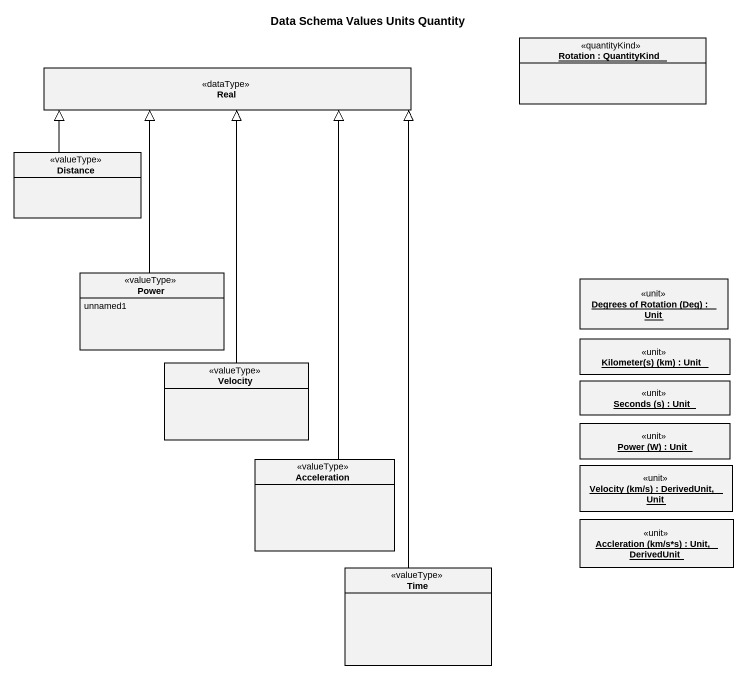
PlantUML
@startuml
title Data Schema Values Units Quantity
hide circle
hide empty members
class Real <<dataType>>
object "Rotation : QuantityKind" as Rotation <<quantityKind>>
class Distance <<valueType>>
class Power <<valueType>> {
  unnamed1
}
object "Degrees of Rotation (Deg) : Unit" as Degrees_of_Rotation_Deg <<unit>>
object "Kilometer(s) (km) : Unit" as Kilometer_s_km <<unit>>
class Velocity <<valueType>>
object "Seconds (s) : Unit" as Seconds_s <<unit>>
object "Power (W) : Unit" as Power_W <<unit>>
class Acceleration <<valueType>>
object "Velocity (km/s) : DerivedUnit, Unit" as Velocity_km_s <<unit>>
object "Accleration (km/s*s) : Unit, DerivedUnit" as Accleration_km_s_s <<unit>>
class Time <<valueType>>
Distance -up-|> Real
Power -up-|> Real
Velocity -up-|> Real
Acceleration -up-|> Real
Time -up-|> Real
@enduml
